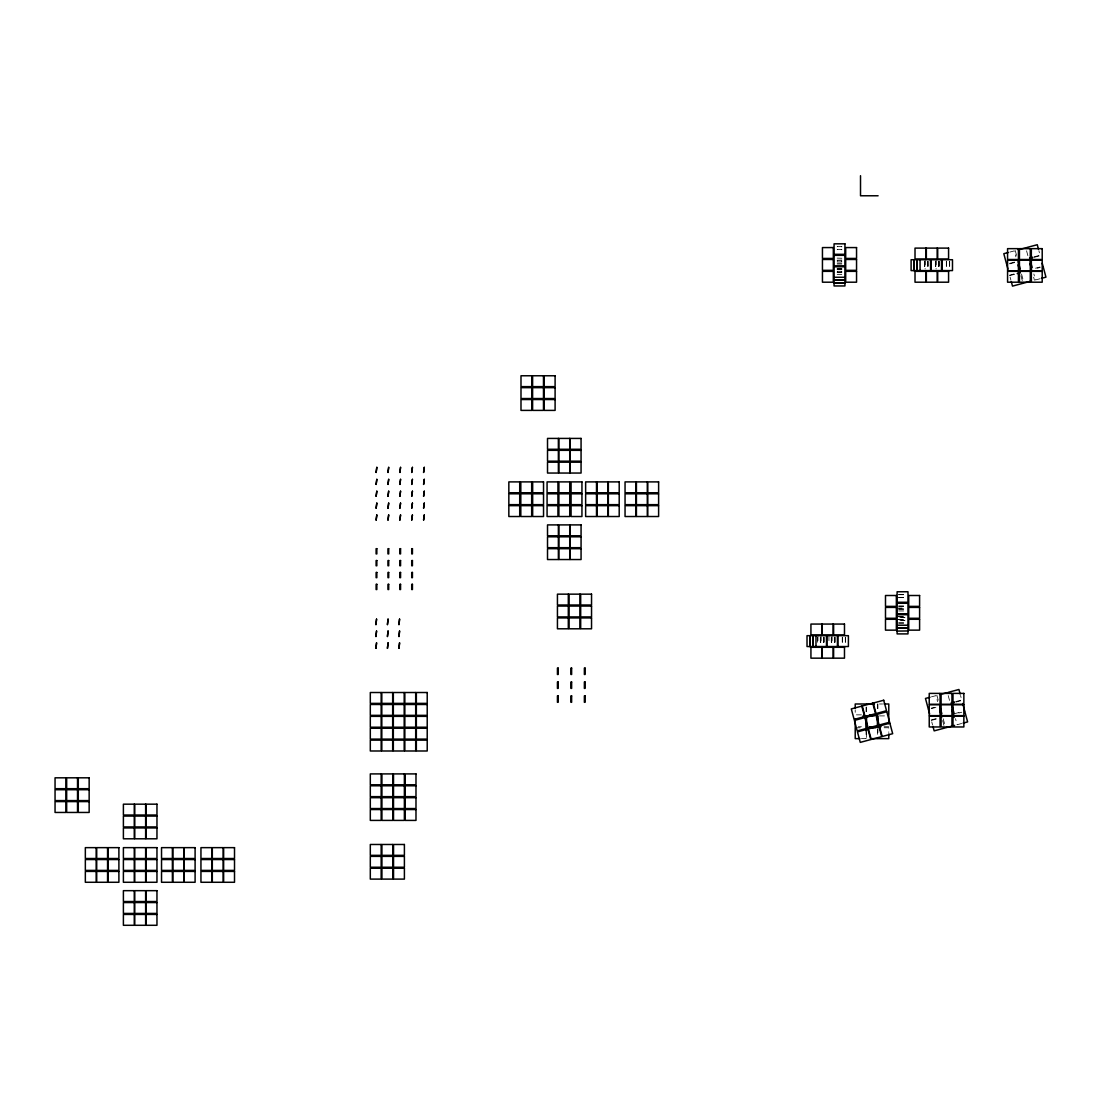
<?xml version="1.0" encoding="UTF-8"?>
<svg xmlns="http://www.w3.org/2000/svg" width="1101" height="1101" viewBox="0 0 1101 1101"><rect width="100%" height="100%" fill="white"/><g stroke="black" fill="none" stroke-linecap="round" stroke-linejoin="round"><path stroke-width="0.75" stroke-dasharray="5 3.75" d="M1009.81 252.088L1014.296 250.877L1015.906 256.877M1009.617 263.387L1017.118 261.377M1034.073 256.822L1040.073 255.226L1038.876 250.725M1009.755 263.868L1015.741 262.258M1034.211 257.317L1040.211 255.707M1009.562 275.167L1014.062 273.956M1035.518 268.204L1040.018 267.006M1009.686 275.622L1015.686 274.011M1037.142 268.259L1040.142 267.46M1039.95 278.759L1035.463 279.957L1033.853 273.97M931.46 696.837L935.96 695.639L937.57 701.64M931.281 708.136L934.281 707.337M955.737 701.585L961.737 699.975L960.526 695.488M931.405 708.631L935.905 707.42M955.874 702.08L961.861 700.47M931.226 719.93L937.226 718.32M954.182 713.765L961.682 711.769M931.35 720.384L941.837 717.563M958.806 713.021L961.806 712.223M961.613 723.508L957.113 724.719L955.517 718.719M837.173 258.129L841.825 258.253M837.173 260.194L841.825 260.056M837.173 263.001L841.825 263.001M837.173 264.006L841.825 264.006M837.173 268.63L841.825 268.63M837.173 268.74L841.825 268.74M837.173 269.594L841.825 269.594M837.173 269.717L841.825 269.717M837.173 272.525L841.825 272.525M837.173 272.663L841.825 272.663M837.173 274.507L841.825 274.507M898.664 594.568L904.871 594.568M898.664 594.691L904.871 594.691M898.664 597.513L904.871 597.513M898.664 597.637L904.871 597.637M898.664 606.073L904.871 606.073M898.664 606.197L904.871 606.197M897.109 608.124L904.871 608M898.664 609.004L904.871 609.004M898.664 609.128L904.871 609.128M898.664 610.945L904.871 610.945M898.664 616.56L904.871 616.56M897.109 616.684L904.871 616.684M898.664 619.491L904.871 619.491M897.109 619.629L904.871 619.629M898.664 622.437L904.871 622.437M898.664 623.414L904.871 623.414M879.465 703.993L882.575 703.993M861.422 714.852L855.216 714.852L855.216 710.2M879.465 715.898L885.672 715.898M858.312 726.756L861.422 726.756M884.117 726.756L888.782 726.756M855.216 727.761L861.422 727.761M884.117 727.761L888.782 727.761L888.782 732.426M861.422 738.633L866.074 738.633L866.074 729.316M1026.572 250.808L1028.169 256.808M1033.646 277.232L1034.458 280.232M1015.273 250.615L1016.884 256.616M1021.549 274.053L1023.159 280.039M1020.985 275.8L1022.994 283.301M1010.085 277.122L1010.897 280.122M948.222 695.571L950.232 703.057M936.937 695.378L938.534 701.378M943.213 718.802L944.823 724.802M942.635 720.563L944.644 728.064M931.749 721.871L932.547 724.871M949.681 261.281L949.681 269.029M949.406 261.281L949.406 269.029M946.599 261.281L946.599 269.029M946.337 261.281L946.337 269.029M939.181 261.281L939.181 269.029M938.919 261.281L938.919 269.029M938.699 261.281L938.699 269.029M938.424 261.281L938.424 269.029M936.098 259.726L936.098 269.029M935.85 261.281L935.85 269.029M935.616 261.281L935.616 269.029M935.355 261.281L935.355 269.029M928.198 261.281L928.198 269.029M927.744 261.281L927.937 269.029M927.482 261.281L927.482 269.029M925.129 259.726L925.129 269.029M924.868 261.281L924.868 269.029M924.675 261.281L924.675 269.029M924.413 261.281L924.413 269.029M877.91 703.993L877.91 708.645M877.91 727.761L877.91 735.523M877.414 703.993L877.414 708.645M877.414 729.316L877.414 735.523M866.542 707.103L866.542 711.755M866.542 732.426L866.542 738.633M866.074 707.103L866.074 711.755M845.596 637.231L845.596 643.438M845.32 637.231L845.32 643.438M842.513 637.231L842.513 643.438M842.251 637.231L842.251 643.438M835.095 637.231L835.095 643.438M834.833 637.231L834.833 643.438M834.613 637.231L834.613 643.438M834.338 637.231L834.338 643.438M832.012 635.676L832.012 643.438M831.75 637.231L831.75 643.438M831.53 637.231L831.53 643.438M831.269 637.231L831.269 643.438M828.943 635.676L828.943 643.438M824.112 637.231L824.112 643.438M823.851 637.231L823.851 643.438M823.658 637.231L823.658 643.438M823.397 637.231L823.397 643.438M821.029 635.676L821.029 643.438M820.782 637.231L820.782 643.438M820.575 637.231L820.575 643.438M820.314 637.231L820.314 643.438M817.96 635.676L817.96 643.438M817.506 637.231L817.506 643.438M841.825 246.638L837.173 246.638L841.825 246.762M841.825 249.569L837.173 249.569L841.825 249.693M841.825 261.061L837.173 261.061L841.825 261.198M841.825 271.562L837.173 271.562L841.825 271.686M904.871 617.537L898.664 617.537L904.871 617.661M904.871 620.469L898.664 620.469L904.871 620.592"/><path stroke-width="1.5" d="M1008.31 252.487L1003.809 253.698L1006.617 264.185M1018.274 249.817L1025.76 247.808M1026.765 247.532L1037.266 244.725L1038.463 249.225M1029.586 258.033L1032.587 257.221M1029.71 258.515L1032.71 257.717M1017.186 273.612L1020.173 272.814M1022.994 283.301L1012.493 286.109L1011.296 281.608M1023.958 283.04L1031.458 281.03M1041.45 278.347L1045.95 277.149L1043.142 266.648M929.973 697.25L925.473 698.447L928.281 708.948M939.937 694.58L947.424 692.57M948.429 692.295L958.93 689.487L960.127 693.988M951.236 702.796L954.237 701.984M951.374 703.278L954.374 702.479M944.644 728.064L934.157 730.871L932.946 726.371M945.621 727.802L954.608 725.394M963.114 723.109L967.614 721.912L964.793 711.411M878.103 195.772L860.514 195.772L860.514 175.706M834.063 254.317L844.935 254.317M834.063 255.322L844.935 255.322M834.063 265.809L844.935 265.809M834.063 266.786L844.935 266.786M834.063 277.273L844.935 277.273M834.063 280.094L844.935 280.094M834.063 280.204L844.935 280.204M834.063 283.026L844.935 283.026M834.063 283.15L844.935 283.15M897.109 602.261L907.981 602.261L907.981 591.76L897.109 591.76L897.109 633.901L907.981 633.901L907.981 614.716L897.109 614.716M897.109 603.265L907.981 603.265L907.981 613.752L897.109 613.752M897.109 625.217L907.981 625.217M897.109 631.093L907.981 630.956M866.074 703.993L855.216 703.993L855.216 708.645M866.542 703.993L874.304 703.993M884.117 703.993L888.782 703.993L888.782 714.852M869.652 714.852L877.414 714.852M862.978 715.898L866.074 715.898L866.074 726.756M874.304 715.898L866.542 715.898L866.542 726.756M869.652 726.756L877.414 726.756L877.414 715.898M881.02 726.756L877.91 726.756L877.91 715.898M875.859 727.761L866.542 727.761L866.542 730.871M859.867 738.633L855.216 738.633L855.216 727.761M871.208 738.633L877.414 738.633M877.91 738.633L888.782 738.633L888.782 733.968M1042.22 263.208L1043.019 266.194M1030.109 260.015L1032.119 267.515M1029.917 263.29L1031.513 269.277M1018.219 261.598L1020.228 269.098M1018.053 264.859L1020.063 272.36M1006.754 264.667L1007.952 269.167M962.673 703.47L964.682 710.957M951.773 704.778L954.182 713.765M951.98 709.539L953.177 714.04M953.301 714.494L954.099 717.494M939.882 706.36L941.878 713.847M939.703 709.622L941.713 717.109M928.418 709.429L929.616 713.93M942.002 259.726L942.002 270.585L952.489 270.585L952.489 259.726L911.105 259.726L911.105 270.585L916.982 270.585L916.982 259.726M941.506 259.726L941.506 270.585L931.019 270.585L931.019 259.726M930.565 259.726L930.565 270.585L917.257 270.585L917.257 259.726M920.064 259.726L920.064 270.585M914.174 259.726L914.174 270.585M913.913 259.726L913.913 270.585M888.782 715.898L888.782 723.66M866.074 727.761L866.074 730.871M855.216 719.008L855.216 726.756M837.902 646.535L837.902 635.676L848.403 635.676L848.403 646.535L807.019 646.535L807.019 635.676L812.896 635.676L812.896 646.535M837.421 646.535L837.421 635.676L826.934 635.676L826.934 646.535M826.479 646.535L826.479 635.676L813.171 635.676L813.171 646.535M815.979 635.676L815.979 646.535M810.088 635.676L810.088 646.535M809.827 635.676L809.827 646.535M861.794 706.113L851.293 708.92L854.115 719.421L864.602 716.6L861.794 706.113M872.735 703.181L862.248 705.989L865.056 716.49L875.543 713.668L872.735 703.181M883.718 700.236L873.231 703.044L876.038 713.544L886.525 710.723L883.718 700.236M864.877 717.604L854.376 720.426L857.197 730.913L867.684 728.105L864.877 717.604M875.818 714.673L865.331 717.494L868.138 727.981L878.626 725.174L875.818 714.673M886.8 711.741L876.313 714.549L879.121 725.036L889.608 722.228L886.8 711.741M867.946 729.068L857.445 731.89L860.266 742.377L870.753 739.569L867.946 729.068M878.887 726.137L868.4 728.958L871.208 739.445L881.695 736.638L878.887 726.137M889.869 723.192L879.382 726.013L882.19 736.5L892.677 733.693L889.869 723.192M844.935 243.83L834.063 243.83L834.063 285.957L844.935 285.957L844.935 243.83M833.319 247.574L822.447 247.574L822.447 258.432L833.319 258.432L833.319 247.574M856.55 247.574L845.692 247.574L845.692 258.432L856.55 258.432L856.55 247.574M925.872 248.11L915.014 248.11L915.014 258.969L925.872 258.969L925.872 248.11M937.199 248.11L926.34 248.11L926.34 258.969L937.199 258.969L937.199 248.11M948.58 248.11L937.708 248.11L937.708 258.969L948.58 258.969L948.58 248.11M1018.425 248.647L1007.566 248.647L1007.566 259.506L1018.425 259.506L1018.425 248.647M1030.302 248.647L1019.43 248.647L1019.43 259.506L1030.302 259.506L1030.302 248.647M1042.207 248.647L1031.334 248.647L1031.334 259.506L1042.207 259.506L1042.207 248.647M833.319 259.478L822.447 259.478L822.447 270.337L833.319 270.337L833.319 259.478M856.55 259.478L845.692 259.478L845.692 270.337L856.55 270.337L856.55 259.478M1018.425 260.015L1007.566 260.015L1007.566 270.874L1018.425 270.874L1018.425 260.015M1030.302 260.015L1019.43 260.015L1019.43 270.874L1030.302 270.874L1030.302 260.015M1042.207 260.015L1031.334 260.015L1031.334 270.874L1042.207 270.874L1042.207 260.015M833.319 271.341L822.447 271.341L822.447 282.2L833.319 282.2L833.319 271.341M856.55 271.341L845.692 271.341L845.692 282.2L856.55 282.2L856.55 271.341M925.872 271.341L915.014 271.341L915.014 282.2L925.872 282.2L925.872 271.341M937.199 271.341L926.34 271.341L926.34 282.2L937.199 282.2L937.199 271.341M948.58 271.341L937.708 271.341L937.708 282.2L948.58 282.2L948.58 271.341M1018.425 271.341L1007.566 271.341L1007.566 282.2L1018.425 282.2L1018.425 271.341M1030.302 271.341L1019.43 271.341L1019.43 282.2L1030.302 282.2L1030.302 271.341M1042.207 271.341L1031.334 271.341L1031.334 282.2L1042.207 282.2L1042.207 271.341M531.866 375.771L520.993 375.771L520.993 386.63L531.866 386.63L531.866 375.771M543.481 375.771L532.609 375.771L532.609 386.63L543.481 386.63L543.481 375.771M555.097 375.771L544.238 375.771L544.238 386.63L555.097 386.63L555.097 375.771M531.866 387.662L520.993 387.662L520.993 398.534L531.866 398.534L531.866 387.662M543.481 387.662L532.609 387.662L532.609 398.534L543.481 398.534L543.481 387.662M555.097 387.662L544.238 387.662L544.238 398.534L555.097 398.534L555.097 387.662M531.866 399.539L520.993 399.539L520.993 410.398L531.866 410.398L531.866 399.539M543.481 399.539L532.609 399.539L532.609 410.398L543.481 410.398L543.481 399.539M555.097 399.539L544.238 399.539L544.238 410.398L555.097 410.398L555.097 399.539M558.372 438.418L547.514 438.418L547.514 449.277L558.372 449.277L558.372 438.418M569.74 438.418L558.881 438.418L558.881 449.277L569.74 449.277L569.74 438.418M581.067 438.418L570.208 438.418L570.208 449.277L581.067 449.277L581.067 438.418M558.372 450.323L547.514 450.323L547.514 461.181L558.372 461.181L558.372 450.323M569.74 450.323L558.881 450.323L558.881 461.181L569.74 461.181L569.74 450.323M581.067 450.323L570.208 450.323L570.208 461.181L581.067 461.181L581.067 450.323M558.372 462.186L547.514 462.186L547.514 473.045L558.372 473.045L558.372 462.186M569.74 462.186L558.881 462.186L558.881 473.045L569.74 473.045L569.74 462.186M581.067 462.186L570.208 462.186L570.208 473.045L581.067 473.045L581.067 462.186M376.817 467.361L376.129 472.425L376.817 467.361M388.681 467.361L387.992 472.425L388.681 467.361M400.558 467.361L399.869 472.425L400.558 467.361M412.421 467.361L411.733 472.425L412.421 467.361M424.284 467.361L423.596 472.425L424.284 467.361M376.817 479.348L376.129 484.399L376.817 479.348M388.681 479.348L387.992 484.399L388.681 479.348M400.558 479.348L399.869 484.399L400.558 479.348M412.421 479.348L411.733 484.399L412.421 479.348M424.284 479.348L423.596 484.399L424.284 479.348M519.713 481.894L508.841 481.894L508.841 492.753L519.713 492.753L519.713 481.894M531.673 481.894L520.814 481.894L520.814 492.753L531.673 492.753L531.673 481.894M543.536 481.894L532.664 481.894L532.664 492.753L543.536 492.753L543.536 481.894M557.932 481.894L547.073 481.894L547.073 492.753L557.932 492.753L557.932 481.894M569.74 481.894L558.881 481.894L558.881 492.753L569.74 492.753L569.74 481.894M581.947 481.894L571.075 481.894L571.075 492.753L581.947 492.753L581.947 481.894M596.508 481.894L585.636 481.894L585.636 492.753L596.508 492.753L596.508 481.894M607.876 481.894L597.003 481.894L597.003 492.753L607.876 492.753L607.876 481.894M619.202 481.894L608.344 481.894L608.344 492.753L619.202 492.753L619.202 481.894M635.924 481.894L625.051 481.894L625.051 492.753L635.924 492.753L635.924 481.894M647.292 481.894L636.419 481.894L636.419 492.753L647.292 492.753L647.292 481.894M658.618 481.894L647.76 481.894L647.76 492.753L658.618 492.753L658.618 481.894M376.817 491.211L376.129 496.276L376.817 491.211M388.681 491.211L387.992 496.276L388.681 491.211M400.558 491.211L399.869 496.276L400.558 491.211M412.421 491.211L411.733 496.276L412.421 491.211M424.284 491.211L423.596 496.276L424.284 491.211M519.713 493.798L508.841 493.798L508.841 504.657L519.713 504.657L519.713 493.798M531.673 493.798L520.814 493.798L520.814 504.657L531.673 504.657L531.673 493.798M543.536 493.798L532.664 493.798L532.664 504.657L543.536 504.657L543.536 493.798M557.932 493.798L547.073 493.798L547.073 504.657L557.932 504.657L557.932 493.798M569.74 493.798L558.881 493.798L558.881 504.657L569.74 504.657L569.74 493.798M581.947 493.798L571.075 493.798L571.075 504.657L581.947 504.657L581.947 493.798M596.508 493.798L585.636 493.798L585.636 504.657L596.508 504.657L596.508 493.798M607.876 493.798L597.003 493.798L597.003 504.657L607.876 504.657L607.876 493.798M619.202 493.798L608.344 493.798L608.344 504.657L619.202 504.657L619.202 493.798M635.924 493.798L625.051 493.798L625.051 504.657L635.924 504.657L635.924 493.798M647.292 493.798L636.419 493.798L636.419 504.657L647.292 504.657L647.292 493.798M658.618 493.798L647.76 493.798L647.76 504.657L658.618 504.657L658.618 493.798M376.817 503.116L376.129 508.18L376.817 503.116M388.681 503.116L387.992 508.18L388.681 503.116M400.558 503.116L399.869 508.18L400.558 503.116M412.421 503.116L411.733 508.18L412.421 503.116M424.284 503.116L423.596 508.18L424.284 503.116M519.713 505.662L508.841 505.662L508.841 516.52L519.713 516.52L519.713 505.662M531.673 505.662L520.814 505.662L520.814 516.52L531.673 516.52L531.673 505.662M543.536 505.662L532.664 505.662L532.664 516.52L543.536 516.52L543.536 505.662M557.932 505.662L547.073 505.662L547.073 516.52L557.932 516.52L557.932 505.662M569.74 505.662L558.881 505.662L558.881 516.52L569.74 516.52L569.74 505.662M581.947 505.662L571.075 505.662L571.075 516.52L581.947 516.52L581.947 505.662M596.508 505.662L585.636 505.662L585.636 516.52L596.508 516.52L596.508 505.662M607.876 505.662L597.003 505.662L597.003 516.52L607.876 516.52L607.876 505.662M619.202 505.662L608.344 505.662L608.344 516.52L619.202 516.52L619.202 505.662M635.924 505.662L625.051 505.662L625.051 516.52L635.924 516.52L635.924 505.662M647.292 505.662L636.419 505.662L636.419 516.52L647.292 516.52L647.292 505.662M658.618 505.662L647.76 505.662L647.76 516.52L658.618 516.52L658.618 505.662M376.817 514.979L376.129 520.044L376.817 514.979M388.681 514.979L387.992 520.044L388.681 514.979M400.558 514.979L399.869 520.044L400.558 514.979M412.421 514.979L411.733 520.044L412.421 514.979M424.284 514.979L423.596 520.044L424.284 514.979M558.372 524.902L547.514 524.902L547.514 535.774L558.372 535.774L558.372 524.902M569.74 524.902L558.881 524.902L558.881 535.774L569.74 535.774L569.74 524.902M581.067 524.902L570.208 524.902L570.208 535.774L581.067 535.774L581.067 524.902M558.372 536.806L547.514 536.806L547.514 547.679L558.372 547.679L558.372 536.806M569.74 536.806L558.881 536.806L558.881 547.679L569.74 547.679L569.74 536.806M581.067 536.806L570.208 536.806L570.208 547.679L581.067 547.679L581.067 536.806M376.831 548.683L376.115 548.683L376.115 553.913L376.831 553.913L376.831 548.683M388.694 548.683L387.992 548.683L387.992 553.913L388.694 553.913L388.694 548.683M400.558 548.683L399.856 548.683L399.856 553.913L400.558 553.913L400.558 548.683M412.435 548.683L411.719 548.683L411.719 553.913L412.435 553.913L412.435 548.683M558.372 548.683L547.514 548.683L547.514 559.542L558.372 559.542L558.372 548.683M569.74 548.683L558.881 548.683L558.881 559.542L569.74 559.542L569.74 548.683M581.067 548.683L570.208 548.683L570.208 559.542L581.067 559.542L581.067 548.683M376.831 560.547L376.115 560.547L376.115 565.776L376.831 565.776L376.831 560.547M388.694 560.547L387.992 560.547L387.992 565.776L388.694 565.776L388.694 560.547M400.558 560.547L399.856 560.547L399.856 565.776L400.558 565.776L400.558 560.547M412.435 560.547L411.719 560.547L411.719 565.776L412.435 565.776L412.435 560.547M376.831 572.451L376.115 572.451L376.115 577.681L376.831 577.681L376.831 572.451M388.694 572.451L387.992 572.451L387.992 577.681L388.694 577.681L388.694 572.451M400.558 572.451L399.856 572.451L399.856 577.681L400.558 577.681L400.558 572.451M412.435 572.451L411.719 572.451L411.719 577.681L412.435 577.681L412.435 572.451M376.831 584.314L376.115 584.314L376.115 589.544L376.831 589.544L376.831 584.314M388.694 584.314L387.992 584.314L387.992 589.544L388.694 589.544L388.694 584.314M400.558 584.314L399.856 584.314L399.856 589.544L400.558 589.544L400.558 584.314M412.435 584.314L411.719 584.314L411.719 589.544L412.435 589.544L412.435 584.314M568.309 594.155L557.436 594.155L557.436 605.013L568.309 605.013L568.309 594.155M579.924 594.155L569.052 594.155L569.052 605.013L579.924 605.013L579.924 594.155M591.54 594.155L580.681 594.155L580.681 605.013L591.54 605.013L591.54 594.155M896.352 595.503L885.493 595.503L885.493 606.376L896.352 606.376L896.352 595.503M919.596 595.503L908.724 595.503L908.724 606.376L919.596 606.376L919.596 595.503M568.309 606.059L557.436 606.059L557.436 616.918L568.309 616.918L568.309 606.059M579.924 606.059L569.052 606.059L569.052 616.918L579.924 616.918L579.924 606.059M591.54 606.059L580.681 606.059L580.681 616.918L591.54 616.918L591.54 606.059M896.352 607.408L885.493 607.408L885.493 618.28L896.352 618.28L896.352 607.408M919.596 607.408L908.724 607.408L908.724 618.28L919.596 618.28L919.596 607.408M568.309 617.922L557.436 617.922L557.436 628.795L568.309 628.795L568.309 617.922M579.924 617.922L569.052 617.922L569.052 628.795L579.924 628.795L579.924 617.922M591.54 617.922L580.681 617.922L580.681 628.795L591.54 628.795L591.54 617.922M376.556 619.134L375.936 624.584L376.556 619.134M388.061 619.134L387.442 624.584L388.061 619.134M399.567 619.134L398.961 624.584L399.567 619.134M896.352 619.285L885.493 619.285L885.493 630.144L896.352 630.144L896.352 619.285M919.596 619.285L908.724 619.285L908.724 630.144L919.596 630.144L919.596 619.285M821.786 624.061L810.928 624.061L810.928 634.919L821.786 634.919L821.786 624.061M833.113 624.061L822.254 624.061L822.254 634.919L833.113 634.919L833.113 624.061M844.481 624.061L833.622 624.061L833.622 634.919L844.481 634.919L844.481 624.061M907.981 628.024L897.109 628.024L907.981 628.148M376.556 631.038L375.936 636.488L376.556 631.038M388.061 631.038L387.442 636.488L388.061 631.038M399.567 631.038L398.961 636.488L399.567 631.038M376.556 642.901L375.936 648.351L376.556 642.901M388.061 642.901L387.442 648.351L388.061 642.901M399.567 642.901L398.961 648.351L399.567 642.901M821.786 647.292L810.928 647.292L810.928 658.164L821.786 658.164L821.786 647.292M833.113 647.292L822.254 647.292L822.254 658.164L833.113 658.164L833.113 647.292M844.481 647.292L833.622 647.292L833.622 658.164L844.481 658.164L844.481 647.292M558.166 668.087L557.436 668.087L557.436 674.473L558.166 674.473L558.166 668.087M571.625 668.087L570.91 668.087L570.91 674.473L571.625 674.473L571.625 668.087M585.099 668.087L584.37 668.087L584.37 674.473L585.099 674.473L585.099 668.087M558.166 682.014L557.436 682.014L557.436 688.4L558.166 688.4L558.166 682.014M571.625 682.014L570.91 682.014L570.91 688.4L571.625 688.4L571.625 682.014M585.099 682.014L584.37 682.014L584.37 688.4L585.099 688.4L585.099 682.014M381.166 692.515L370.308 692.515L370.308 703.374L381.166 703.374L381.166 692.515M392.672 692.515L381.813 692.515L381.813 703.374L392.672 703.374L392.672 692.515M404.191 692.515L393.332 692.515L393.332 703.374L404.191 703.374L404.191 692.515M415.696 692.515L404.838 692.515L404.838 703.374L415.696 703.374L415.696 692.515M427.216 692.515L416.343 692.515L416.343 703.374L427.216 703.374L427.216 692.515M940.089 693.396L929.23 693.396L929.23 704.268L940.089 704.268L940.089 693.396M951.952 693.396L941.094 693.396L941.094 704.268L951.952 704.268L951.952 693.396M963.857 693.396L952.998 693.396L952.998 704.268L963.857 704.268L963.857 693.396M558.166 695.901L557.436 695.901L557.436 702.287L558.166 702.287L558.166 695.901M571.625 695.901L570.91 695.901L570.91 702.287L571.625 702.287L571.625 695.901M585.099 695.901L584.37 695.901L584.37 702.287L585.099 702.287L585.099 695.901M381.166 704.489L370.308 704.489L370.308 715.347L381.166 715.347L381.166 704.489M392.672 704.489L381.813 704.489L381.813 715.347L392.672 715.347L392.672 704.489M404.191 704.489L393.332 704.489L393.332 715.347L404.191 715.347L404.191 704.489M415.696 704.489L404.838 704.489L404.838 715.347L415.696 715.347L415.696 704.489M427.216 704.489L416.343 704.489L416.343 715.347L427.216 715.347L427.216 704.489M940.089 704.764L929.23 704.764L929.23 715.636L940.089 715.636L940.089 704.764M951.952 704.764L941.094 704.764L941.094 715.636L951.952 715.636L951.952 704.764M963.857 704.764L952.998 704.764L952.998 715.636L963.857 715.636L963.857 704.764M940.089 716.104L929.23 716.104L929.23 726.963L940.089 726.963L940.089 716.104M951.952 716.104L941.094 716.104L941.094 726.963L951.952 726.963L951.952 716.104M963.857 716.104L952.998 716.104L952.998 726.963L963.857 726.963L963.857 716.104M381.166 716.352L370.308 716.352L370.308 727.224L381.166 727.224L381.166 716.352M392.672 716.352L381.813 716.352L381.813 727.224L392.672 727.224L392.672 716.352M404.191 716.352L393.332 716.352L393.332 727.224L404.191 727.224L404.191 716.352M415.696 716.352L404.838 716.352L404.838 727.224L415.696 727.224L415.696 716.352M427.216 716.352L416.343 716.352L416.343 727.224L427.216 727.224L427.216 716.352M381.166 728.256L370.308 728.256L370.308 739.115L381.166 739.115L381.166 728.256M392.672 728.256L381.813 728.256L381.813 739.115L392.672 739.115L392.672 728.256M404.191 728.256L393.332 728.256L393.332 739.115L404.191 739.115L404.191 728.256M415.696 728.256L404.838 728.256L404.838 739.115L415.696 739.115L415.696 728.256M427.216 728.256L416.343 728.256L416.343 739.115L427.216 739.115L427.216 728.256M381.166 740.133L370.308 740.133L370.308 750.992L381.166 750.992L381.166 740.133M392.672 740.133L381.813 740.133L381.813 750.992L392.672 750.992L392.672 740.133M404.191 740.133L393.332 740.133L393.332 750.992L404.191 750.992L404.191 740.133M415.696 740.133L404.838 740.133L404.838 750.992L415.696 750.992L415.696 740.133M427.216 740.133L416.343 740.133L416.343 750.992L427.216 750.992L427.216 740.133M381.166 773.907L370.308 773.907L370.308 784.779L381.166 784.779L381.166 773.907M392.782 773.907L381.923 773.907L381.923 784.779L392.782 784.779L392.782 773.907M404.37 773.907L393.511 773.907L393.511 784.779L404.37 784.779L404.37 773.907M415.985 773.907L405.127 773.907L405.127 784.779L415.985 784.779L415.985 773.907M65.909 777.815L55.05 777.815L55.05 788.688L65.909 788.688L65.909 777.815M77.524 777.815L66.666 777.815L66.666 788.688L77.524 788.688L77.524 777.815M89.153 777.815L78.281 777.815L78.281 788.688L89.153 788.688L89.153 777.815M381.166 785.784L370.308 785.784L370.308 796.642L381.166 796.642L381.166 785.784M392.782 785.784L381.923 785.784L381.923 796.642L392.782 796.642L392.782 785.784M404.37 785.784L393.511 785.784L393.511 796.642L404.37 796.642L404.37 785.784M415.985 785.784L405.127 785.784L405.127 796.642L415.985 796.642L415.985 785.784M65.909 789.72L55.05 789.72L55.05 800.592L65.909 800.592L65.909 789.72M77.524 789.72L66.666 789.72L66.666 800.592L77.524 800.592L77.524 789.72M89.153 789.72L78.281 789.72L78.281 800.592L89.153 800.592L89.153 789.72M381.166 797.688L370.308 797.688L370.308 808.547L381.166 808.547L381.166 797.688M392.782 797.688L381.923 797.688L381.923 808.547L392.782 808.547L392.782 797.688M404.37 797.688L393.511 797.688L393.511 808.547L404.37 808.547L404.37 797.688M415.985 797.688L405.127 797.688L405.127 808.547L415.985 808.547L415.985 797.688M65.909 801.597L55.05 801.597L55.05 812.455L65.909 812.455L65.909 801.597M77.524 801.597L66.666 801.597L66.666 812.455L77.524 812.455L77.524 801.597M89.153 801.597L78.281 801.597L78.281 812.455L89.153 812.455L89.153 801.597M134.267 804.17L123.395 804.17L123.395 815.029L134.267 815.029L134.267 804.17M145.635 804.17L134.762 804.17L134.762 815.029L145.635 815.029L145.635 804.17M156.961 804.17L146.103 804.17L146.103 815.029L156.961 815.029L156.961 804.17M381.166 809.552L370.308 809.552L370.308 820.41L381.166 820.41L381.166 809.552M392.782 809.552L381.923 809.552L381.923 820.41L392.782 820.41L392.782 809.552M404.37 809.552L393.511 809.552L393.511 820.41L404.37 820.41L404.37 809.552M415.985 809.552L405.127 809.552L405.127 820.41L415.985 820.41L415.985 809.552M134.267 816.075L123.395 816.075L123.395 826.934L134.267 826.934L134.267 816.075M145.635 816.075L134.762 816.075L134.762 826.934L145.635 826.934L145.635 816.075M156.961 816.075L146.103 816.075L146.103 826.934L156.961 826.934L156.961 816.075M134.267 827.938L123.395 827.938L123.395 838.797L134.267 838.797L134.267 827.938M145.635 827.938L134.762 827.938L134.762 838.797L145.635 838.797L145.635 827.938M156.961 827.938L146.103 827.938L146.103 838.797L156.961 838.797L156.961 827.938M381.166 844.481L370.308 844.481L370.308 855.339L381.166 855.339L381.166 844.481M392.782 844.481L381.923 844.481L381.923 855.339L392.782 855.339L392.782 844.481M404.397 844.481L393.539 844.481L393.539 855.339L404.397 855.339L404.397 844.481M96.2 847.646L85.341 847.646L85.341 858.505L96.2 858.505L96.2 847.646M107.568 847.646L96.709 847.646L96.709 858.505L107.568 858.505L107.568 847.646M118.894 847.646L108.036 847.646L108.036 858.505L118.894 858.505L118.894 847.646M134.267 847.646L123.395 847.646L123.395 858.505L134.267 858.505L134.267 847.646M145.635 847.646L134.762 847.646L134.762 858.505L145.635 858.505L145.635 847.646M156.961 847.646L146.103 847.646L146.103 858.505L156.961 858.505L156.961 847.646M172.389 847.646L161.53 847.646L161.53 858.505L172.389 858.505L172.389 847.646M183.757 847.646L172.898 847.646L172.898 858.505L183.757 858.505L183.757 847.646M195.097 847.646L184.239 847.646L184.239 858.505L195.097 858.505L195.097 847.646M211.805 847.646L200.946 847.646L200.946 858.505L211.805 858.505L211.805 847.646M223.173 847.646L212.314 847.646L212.314 858.505L223.173 858.505L223.173 847.646M234.513 847.646L223.641 847.646L223.641 858.505L234.513 858.505L234.513 847.646M381.166 856.372L370.308 856.372L370.308 867.244L381.166 867.244L381.166 856.372M392.782 856.372L381.923 856.372L381.923 867.244L392.782 867.244L392.782 856.372M404.397 856.372L393.539 856.372L393.539 867.244L404.397 867.244L404.397 856.372M96.2 859.551L85.341 859.551L85.341 870.409L96.2 870.409L96.2 859.551M107.568 859.551L96.709 859.551L96.709 870.409L107.568 870.409L107.568 859.551M118.894 859.551L108.036 859.551L108.036 870.409L118.894 870.409L118.894 859.551M134.267 859.551L123.395 859.551L123.395 870.409L134.267 870.409L134.267 859.551M145.635 859.551L134.762 859.551L134.762 870.409L145.635 870.409L145.635 859.551M156.961 859.551L146.103 859.551L146.103 870.409L156.961 870.409L156.961 859.551M172.389 859.551L161.53 859.551L161.53 870.409L172.389 870.409L172.389 859.551M183.757 859.551L172.898 859.551L172.898 870.409L183.757 870.409L183.757 859.551M195.097 859.551L184.239 859.551L184.239 870.409L195.097 870.409L195.097 859.551M211.805 859.551L200.946 859.551L200.946 870.409L211.805 870.409L211.805 859.551M223.173 859.551L212.314 859.551L212.314 870.409L223.173 870.409L223.173 859.551M234.513 859.551L223.641 859.551L223.641 870.409L234.513 870.409L234.513 859.551M381.166 868.249L370.308 868.249L370.308 879.107L381.166 879.107L381.166 868.249M392.782 868.249L381.923 868.249L381.923 879.107L392.782 879.107L392.782 868.249M404.397 868.249L393.539 868.249L393.539 879.107L404.397 879.107L404.397 868.249M96.2 871.414L85.341 871.414L85.341 882.273L96.2 882.273L96.2 871.414M107.568 871.414L96.709 871.414L96.709 882.273L107.568 882.273L107.568 871.414M118.894 871.414L108.036 871.414L108.036 882.273L118.894 882.273L118.894 871.414M134.267 871.414L123.395 871.414L123.395 882.273L134.267 882.273L134.267 871.414M145.635 871.414L134.762 871.414L134.762 882.273L145.635 882.273L145.635 871.414M156.961 871.414L146.103 871.414L146.103 882.273L156.961 882.273L156.961 871.414M172.389 871.414L161.53 871.414L161.53 882.273L172.389 882.273L172.389 871.414M183.757 871.414L172.898 871.414L172.898 882.273L183.757 882.273L183.757 871.414M195.097 871.414L184.239 871.414L184.239 882.273L195.097 882.273L195.097 871.414M211.805 871.414L200.946 871.414L200.946 882.273L211.805 882.273L211.805 871.414M223.173 871.414L212.314 871.414L212.314 882.273L223.173 882.273L223.173 871.414M234.513 871.414L223.641 871.414L223.641 882.273L234.513 882.273L234.513 871.414M134.267 890.668L123.395 890.668L123.395 901.526L134.267 901.526L134.267 890.668M145.635 890.668L134.762 890.668L134.762 901.526L145.635 901.526L145.635 890.668M156.961 890.668L146.103 890.668L146.103 901.526L156.961 901.526L156.961 890.668M134.267 902.559L123.395 902.559L123.395 913.431L134.267 913.431L134.267 902.559M145.635 902.559L134.762 902.559L134.762 913.431L145.635 913.431L145.635 902.559M156.961 902.559L146.103 902.559L146.103 913.431L156.961 913.431L156.961 902.559M134.267 914.436L123.395 914.436L123.395 925.294L134.267 925.294L134.267 914.436M145.635 914.436L134.762 914.436L134.762 925.294L145.635 925.294L145.635 914.436M156.961 914.436L146.103 914.436L146.103 925.294L156.961 925.294L156.961 914.436"/></g></svg>
